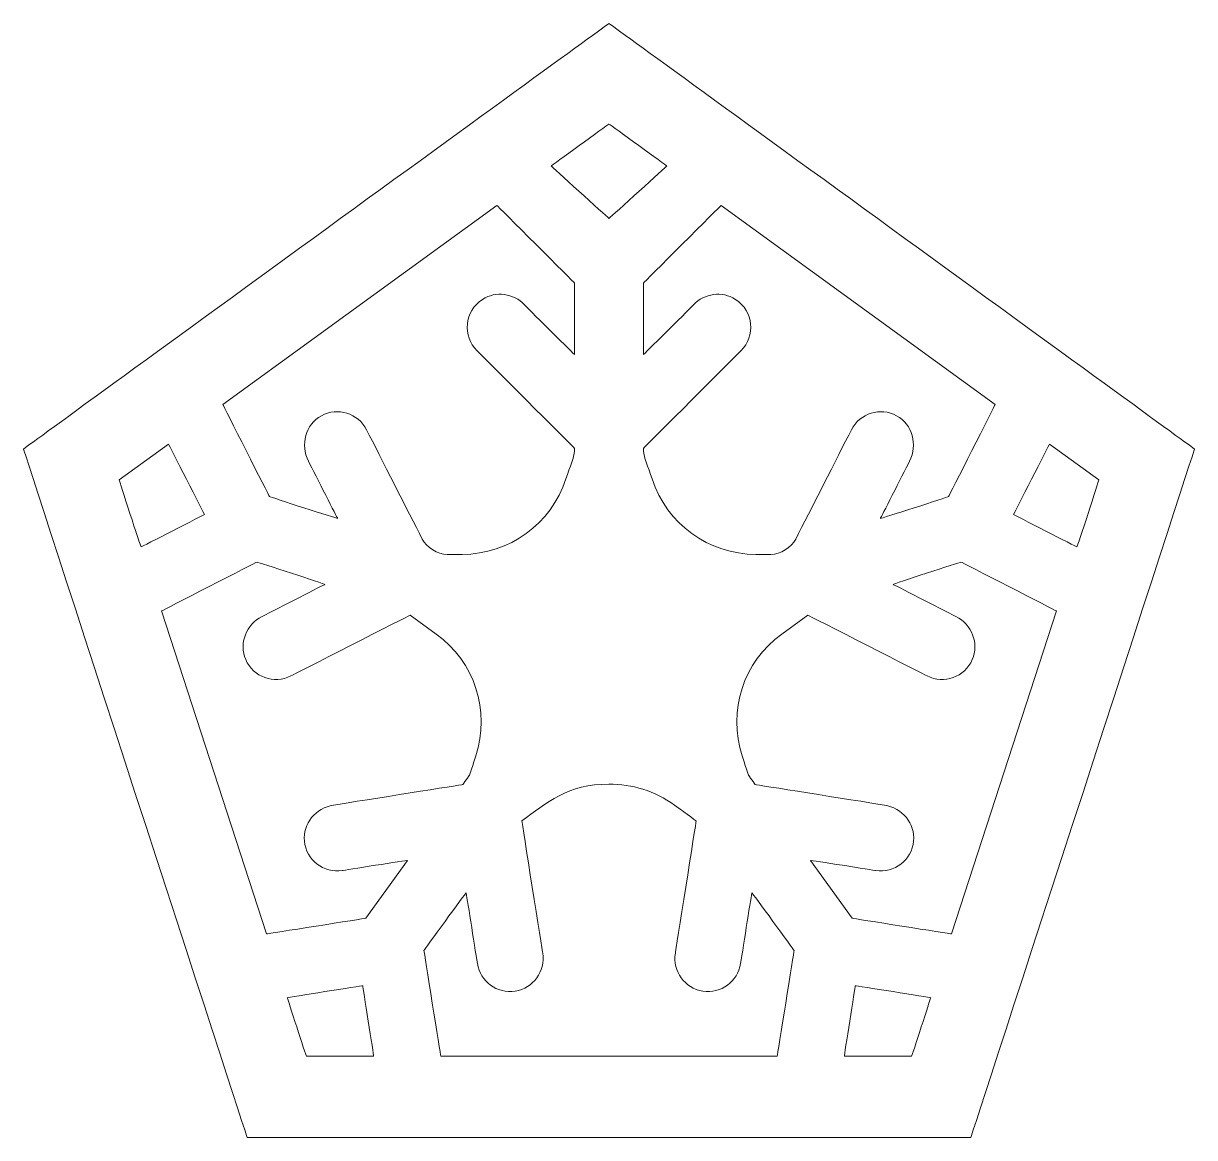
# Model space of a CAD drawing. Header units: inches. Extents: x 0.05 to 4.05, y 0.15 to 3.95.
import ezdxf

# ---------------------------------------------------------------- set-up
doc = ezdxf.new("R2010")
doc.units = ezdxf.units.IN
doc.header["$MEASUREMENT"] = 0
doc.layers.add('_U+0421_U+043B_U+043E_U+0439 1', color=7, linetype='Continuous')

msp = doc.modelspace()

# ---------------------------------------------------------------- linework, layer by layer
at = {"layer": '_U+0421_U+043B_U+043E_U+0439 1', "color": 12, "lineweight": 9, "true_color": 0xe30613}
for points, knots in [([(2.05, 3.9508), (2.0212, 3.9304), (0.051, 2.4993), (0.0513, 2.4986), (0.0514, 2.4981), (0.8144, 0.1492), (0.815, 0.1492), (0.815, 0.1492), (3.285, 0.1492), (3.285, 0.1492), (3.2856, 0.1492), (4.0486, 2.498), (4.0488, 2.4986), (4.049, 2.4993), (2.0788, 3.9304), (2.05, 3.9508)], [0, 0, 0, 0, 1, 1, 1, 2, 2, 2, 3, 3, 3, 4, 4, 4, 5, 5, 5, 5]), ([(2.05, 3.2857), (2.0397, 3.295), (1.8518, 3.4639), (1.8526, 3.4645), (1.8531, 3.4649), (2.0412, 3.6018), (2.05, 3.6075), (2.0588, 3.6018), (2.2469, 3.4649), (2.2474, 3.4645), (2.2482, 3.464), (2.0603, 3.295), (2.05, 3.2857)], [0, 0, 0, 0, 1, 1, 1, 2, 2, 2, 3, 3, 3, 4, 4, 4, 4]), ([(1.9326, 3.0644), (1.9326, 3.0644), (1.9326, 2.8211), (1.9326, 2.8211), (1.9101, 2.8413), (1.7708, 2.981), (1.7613, 2.9911), (1.7244, 3.03), (1.6633, 3.0385), (1.6184, 3.0093), (1.5558, 2.9686), (1.5494, 2.884), (1.5991, 2.8343), (1.6825, 2.7509), (1.9326, 2.5008), (1.9326, 2.5008), (1.934, 2.4742), (1.916, 2.4379), (1.9026, 2.3965), (1.8527, 2.2431), (1.7097, 2.1392), (1.5484, 2.1392), (1.5357, 2.1392), (1.5104, 2.1392), (1.4977, 2.1392), (1.4655, 2.1392), (1.4272, 2.1627), (1.4125, 2.1914), (1.365, 2.2847), (1.2699, 2.4712), (1.2224, 2.5644), (1.1937, 2.6208), (1.124, 2.6427), (1.0681, 2.6123), (1.0136, 2.5828), (0.9957, 2.5127), (1.0238, 2.4574), (1.0488, 2.4085), (1.1235, 2.2618), (1.1235, 2.2618), (1.1245, 2.2598), (0.8913, 2.336), (0.8911, 2.3365), (0.8908, 2.3371), (0.7312, 2.6498), (0.7318, 2.6502), (0.7318, 2.6502), (1.667, 3.3297), (1.667, 3.3297), (1.6676, 3.3301), (1.9326, 3.0648), (1.9326, 3.0644)], [0, 0, 0, 0, 1, 1, 1, 2, 2, 2, 3, 3, 3, 4, 4, 4, 5, 5, 5, 6, 6, 6, 7, 7, 7, 8, 8, 8, 9, 9, 9, 10, 10, 10, 11, 11, 11, 12, 12, 12, 13, 13, 13, 14, 14, 14, 15, 15, 15, 16, 16, 16, 17, 17, 17, 17]), ([(2.433, 3.3296), (2.433, 3.3296), (3.3682, 2.6502), (3.3682, 2.6502), (3.3688, 2.6497), (3.2092, 2.3371), (3.2089, 2.3364), (3.2087, 2.336), (2.9755, 2.2598), (2.9765, 2.2617), (2.9765, 2.2617), (3.0513, 2.4085), (3.0762, 2.4574), (3.1043, 2.5127), (3.0864, 2.5827), (3.0319, 2.6123), (2.976, 2.6427), (2.9063, 2.6208), (2.8776, 2.5644), (2.8301, 2.4712), (2.735, 2.2847), (2.6875, 2.1914), (2.6729, 2.1627), (2.6345, 2.1392), (2.6023, 2.1392), (2.5896, 2.1392), (2.5643, 2.1392), (2.5516, 2.1392), (2.3902, 2.1392), (2.2473, 2.2431), (2.1974, 2.3965), (2.184, 2.4379), (2.166, 2.4742), (2.1674, 2.5008), (2.1674, 2.5008), (2.4175, 2.7509), (2.5009, 2.8343), (2.5506, 2.884), (2.5442, 2.9686), (2.4816, 3.0093), (2.4367, 3.0385), (2.3756, 3.03), (2.3387, 2.9911), (2.3292, 2.981), (2.1899, 2.8413), (2.1674, 2.821), (2.1674, 2.821), (2.1674, 3.0644), (2.1674, 3.0644), (2.1674, 3.0648), (2.4324, 3.3301), (2.433, 3.3296)], [0, 0, 0, 0, 1, 1, 1, 2, 2, 2, 3, 3, 3, 4, 4, 4, 5, 5, 5, 6, 6, 6, 7, 7, 7, 8, 8, 8, 9, 9, 9, 10, 10, 10, 11, 11, 11, 12, 12, 12, 13, 13, 13, 14, 14, 14, 15, 15, 15, 16, 16, 16, 17, 17, 17, 17]), ([(0.6691, 2.2754), (0.6694, 2.2746), (0.4518, 2.1641), (0.4526, 2.1645), (0.4515, 2.164), (0.3776, 2.3929), (0.378, 2.3931), (0.378, 2.3931), (0.5461, 2.5153), (0.5461, 2.5153), (0.5469, 2.5159), (0.6695, 2.2745), (0.6691, 2.2754)], [0, 0, 0, 0, 1, 1, 1, 2, 2, 2, 3, 3, 3, 4, 4, 4, 4]), ([(3.5539, 2.5153), (3.5539, 2.5153), (3.722, 2.3931), (3.722, 2.3931), (3.7224, 2.3929), (3.6485, 2.164), (3.6475, 2.1645), (3.6482, 2.1641), (3.4306, 2.2747), (3.431, 2.2754), (3.4305, 2.2745), (3.5531, 2.5159), (3.5539, 2.5153)], [0, 0, 0, 0, 1, 1, 1, 2, 2, 2, 3, 3, 3, 4, 4, 4, 4]), ([(0.8485, 2.1129), (0.8505, 2.1123), (1.0819, 2.0376), (1.0801, 2.0367), (1.0801, 2.0367), (0.9194, 1.9549), (0.8659, 1.9276), (0.8121, 1.9002), (0.7856, 1.8357), (0.8097, 1.7803), (0.8358, 1.7202), (0.9067, 1.6953), (0.9644, 1.7246), (0.9648, 1.7248), (1.3713, 1.9321), (1.3717, 1.9318), (1.3717, 1.9318), (1.4604, 1.8674), (1.4604, 1.8674), (1.5912, 1.7724), (1.6455, 1.6053), (1.5955, 1.4516), (1.5955, 1.4514), (1.5743, 1.386), (1.5742, 1.3859), (1.574, 1.3857), (1.5509, 1.3537), (1.5505, 1.3536), (1.5505, 1.3536), (1.2194, 1.3012), (1.109, 1.2837), (1.0493, 1.2743), (1.0041, 1.2209), (1.01, 1.1608), (1.0163, 1.0956), (1.0762, 1.0502), (1.1399, 1.0602), (1.1419, 1.0605), (1.3637, 1.0962), (1.3625, 1.0945), (1.3625, 1.0945), (1.2194, 0.8976), (1.2194, 0.8976), (1.2191, 0.8972), (0.881, 0.8437), (0.8808, 0.8443), (0.8808, 0.8443), (0.5229, 1.946), (0.5229, 1.946), (0.5226, 1.9468), (0.8481, 2.1131), (0.8485, 2.1129)], [0, 0, 0, 0, 1, 1, 1, 2, 2, 2, 3, 3, 3, 4, 4, 4, 5, 5, 5, 6, 6, 6, 7, 7, 7, 8, 8, 8, 9, 9, 9, 10, 10, 10, 11, 11, 11, 12, 12, 12, 13, 13, 13, 14, 14, 14, 15, 15, 15, 16, 16, 16, 17, 17, 17, 17]), ([(3.5771, 1.946), (3.5771, 1.946), (3.2192, 0.8443), (3.2192, 0.8443), (3.219, 0.8437), (2.8809, 0.8972), (2.8806, 0.8976), (2.8806, 0.8976), (2.7375, 1.0945), (2.7375, 1.0945), (2.7363, 1.0962), (2.9581, 1.0605), (2.9601, 1.0602), (3.0238, 1.0502), (3.0837, 1.0956), (3.09, 1.1608), (3.0959, 1.2209), (3.0507, 1.2742), (2.991, 1.2837), (2.8806, 1.3012), (2.5495, 1.3536), (2.5495, 1.3536), (2.5491, 1.3537), (2.526, 1.3856), (2.5258, 1.3859), (2.5257, 1.386), (2.5045, 1.4514), (2.5045, 1.4515), (2.4545, 1.6052), (2.5088, 1.7723), (2.6396, 1.8674), (2.6396, 1.8674), (2.7283, 1.9318), (2.7283, 1.9318), (2.7287, 1.9321), (3.1352, 1.7248), (3.1356, 1.7246), (3.1933, 1.6952), (3.2642, 1.7202), (3.2903, 1.7803), (3.3144, 1.8357), (3.2879, 1.9002), (3.2341, 1.9276), (3.1806, 1.9548), (3.0199, 2.0367), (3.0199, 2.0367), (3.0181, 2.0376), (3.2495, 2.1123), (3.2515, 2.1129), (3.2519, 2.1131), (3.5774, 1.9468), (3.5771, 1.946)], [0, 0, 0, 0, 1, 1, 1, 2, 2, 2, 3, 3, 3, 4, 4, 4, 5, 5, 5, 6, 6, 6, 7, 7, 7, 8, 8, 8, 9, 9, 9, 10, 10, 10, 11, 11, 11, 12, 12, 12, 13, 13, 13, 14, 14, 14, 15, 15, 15, 16, 16, 16, 17, 17, 17, 17]), ([(1.4759, 0.427), (1.4752, 0.427), (1.4183, 0.7881), (1.4184, 0.7874), (1.4183, 0.7882), (1.5622, 0.9863), (1.5625, 0.9845), (1.5625, 0.9845), (1.5912, 0.8032), (1.6008, 0.7428), (1.6105, 0.6817), (1.6677, 0.6392), (1.7298, 0.649), (1.7914, 0.6587), (1.8333, 0.7165), (1.8236, 0.7781), (1.8235, 0.7786), (1.752, 1.2292), (1.7524, 1.2295), (1.8354, 1.2898), (1.9105, 1.3565), (2.05, 1.3548), (2.1282, 1.3557), (2.2065, 1.332), (2.2732, 1.2836), (2.2918, 1.27), (2.3477, 1.2295), (2.3477, 1.2295), (2.3481, 1.2292), (2.2765, 0.7786), (2.2765, 0.7781), (2.2667, 0.7165), (2.3087, 0.6587), (2.3702, 0.649), (2.4323, 0.6392), (2.4896, 0.6817), (2.4992, 0.7428), (2.5088, 0.8032), (2.5375, 0.9845), (2.5375, 0.9845), (2.5378, 0.9863), (2.6818, 0.7882), (2.6817, 0.7874), (2.6818, 0.7881), (2.6248, 0.427), (2.6241, 0.427), (2.6241, 0.427), (1.4759, 0.427), (1.4759, 0.427)], [0, 0, 0, 0, 1, 1, 1, 2, 2, 2, 3, 3, 3, 4, 4, 4, 5, 5, 5, 6, 6, 6, 7, 7, 7, 8, 8, 8, 9, 9, 9, 10, 10, 10, 11, 11, 11, 12, 12, 12, 13, 13, 13, 14, 14, 14, 15, 15, 15, 16, 16, 16, 16]), ([(1.2091, 0.6669), (1.2093, 0.6659), (1.2475, 0.427), (1.2465, 0.427), (1.2465, 0.427), (1.0168, 0.427), (1.0168, 0.427), (1.0162, 0.427), (0.9516, 0.6267), (0.9518, 0.6261), (0.9515, 0.6268), (1.2089, 0.6679), (1.2091, 0.6669)], [0, 0, 0, 0, 1, 1, 1, 2, 2, 2, 3, 3, 3, 4, 4, 4, 4]), ([(3.1482, 0.6261), (3.1484, 0.6267), (3.0838, 0.427), (3.0832, 0.427), (3.0832, 0.427), (2.8535, 0.427), (2.8535, 0.427), (2.8525, 0.427), (2.8907, 0.6659), (2.8909, 0.6669), (2.8911, 0.6679), (3.1485, 0.6268), (3.1482, 0.6261)], [0, 0, 0, 0, 1, 1, 1, 2, 2, 2, 3, 3, 3, 4, 4, 4, 4])]:
    msp.add_open_spline(points, degree=3, knots=knots, dxfattribs=at)

doc.saveas('drawing.dxf')
